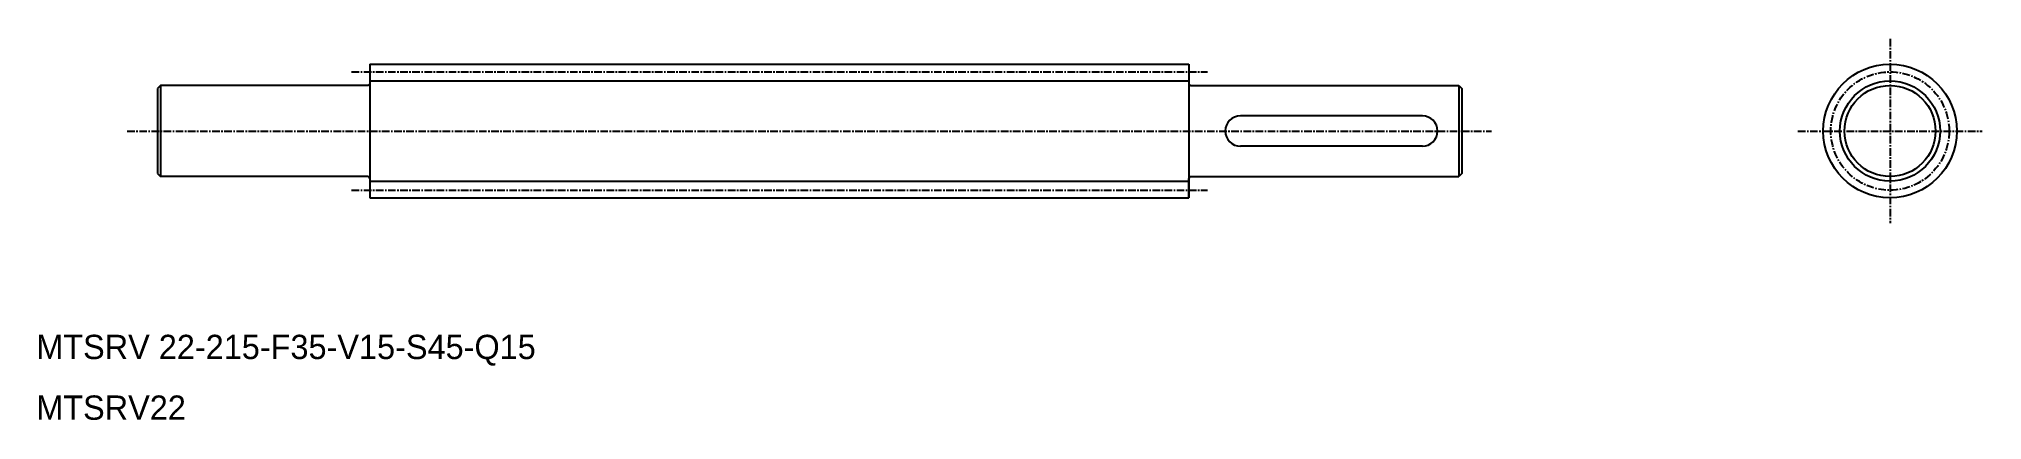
# Model space of a CAD drawing. Extents: x 10 to 331, y 10 to 73.
import ezdxf

# ---------------------------------------------------------------- set-up
doc = ezdxf.new("R2010")
doc.units = 0
doc.linetypes.add('CENTER', pattern=[2, 1.25, -0.25, 0.25, -0.25])
doc.layers.get('0').update_dxf_attribs({"linetype": 'CONTINUOUS'})
doc.layers.add('CENTER', color=1, linetype='CENTER')

msp = doc.modelspace()

# ---------------------------------------------------------------- linework, layer by layer
at = {"color": 7, "linetype": 'CONTINUOUS'}
for p, q in [((65, 68.57), (65, 46.57)), ((65, 68.57), (200, 68.57)), ((200, 68.57), (200, 46.57)), ((30.5, 65.07), (30, 64.57)), ((30, 64.57), (30, 50.57)), ((64.7, 65.07), (30.5, 65.07)), ((30.5, 65.07), (30.5, 50.07)), ((200.3, 65.07), (244.5, 65.07)), ((244.5, 65.07), (244.5, 50.07)), ((244.5, 65.07), (245, 64.57)), ((245, 64.57), (245, 50.57)), ((238.5, 60.07), (208.5, 60.07)), ((238.5, 55.07), (208.5, 55.07)), ((30, 50.57), (30.5, 50.07)), ((64.7, 50.07), (30.5, 50.07)), ((200, 46.57), (200, 49.77)), ((200.3, 50.07), (244.5, 50.07)), ((245, 50.57), (244.5, 50.07)), ((65, 46.57), (200, 46.57)), ((98.75, 46.57), (98.75, 46.57)), ((132.5, 46.57), (132.5, 46.57))]:
    msp.add_line(p, q, dxfattribs=at)
at = {"color": 3, "linetype": 'CONTINUOUS'}
for p, q in [((65, 65.82), (200, 65.82)), ((65, 49.32), (200, 49.32))]:
    msp.add_line(p, q, dxfattribs=at)
at = {"color": 7, "linetype": 'CONTINUOUS'}
for radius in [11, 7.5]:
    msp.add_circle((315.58, 57.57), radius, dxfattribs=at)
at = {"color": 3, "linetype": 'CONTINUOUS'}
msp.add_circle((315.58, 57.57), 8.25, dxfattribs=at)
at = {"color": 7, "linetype": 'CONTINUOUS'}
for centre, radius, start, end in [((64.7, 65.37), 0.3, 270, 360), ((200.3, 65.37), 0.3, 180, 270), ((208.5, 57.57), 2.5, 90, 270), ((238.5, 57.57), 2.5, 270, 90), ((64.7, 49.77), 0.3, 0, 90), ((200.3, 49.77), 0.3, 90, 180)]:
    msp.add_arc(centre, radius, start, end, dxfattribs=at)
at = {"layer": 'CENTER', "color": 1, "linetype": 'CENTER'}
for p, q in [((315.58, 72.75), (315.58, 42.38)), ((62, 67.32), (203.05, 67.32)), ((25, 57.57), (249.9, 57.57)), ((300.4, 57.57), (330.76, 57.57)), ((62, 47.82), (203.05, 47.82))]:
    msp.add_line(p, q, dxfattribs=at)
msp.add_circle((315.58, 57.57), 9.75, dxfattribs=at)

# ---------------------------------------------------------------- texts
at = {"color": 7, "linetype": 'CONTINUOUS'}
for s, p in [('MTSRV 22-215-F35-V15-S45-Q15', (10, 20)), ('MTSRV22', (10, 10))]:
    msp.add_text(s, height=4, dxfattribs=at).set_placement(p)

doc.saveas('drawing.dxf')
